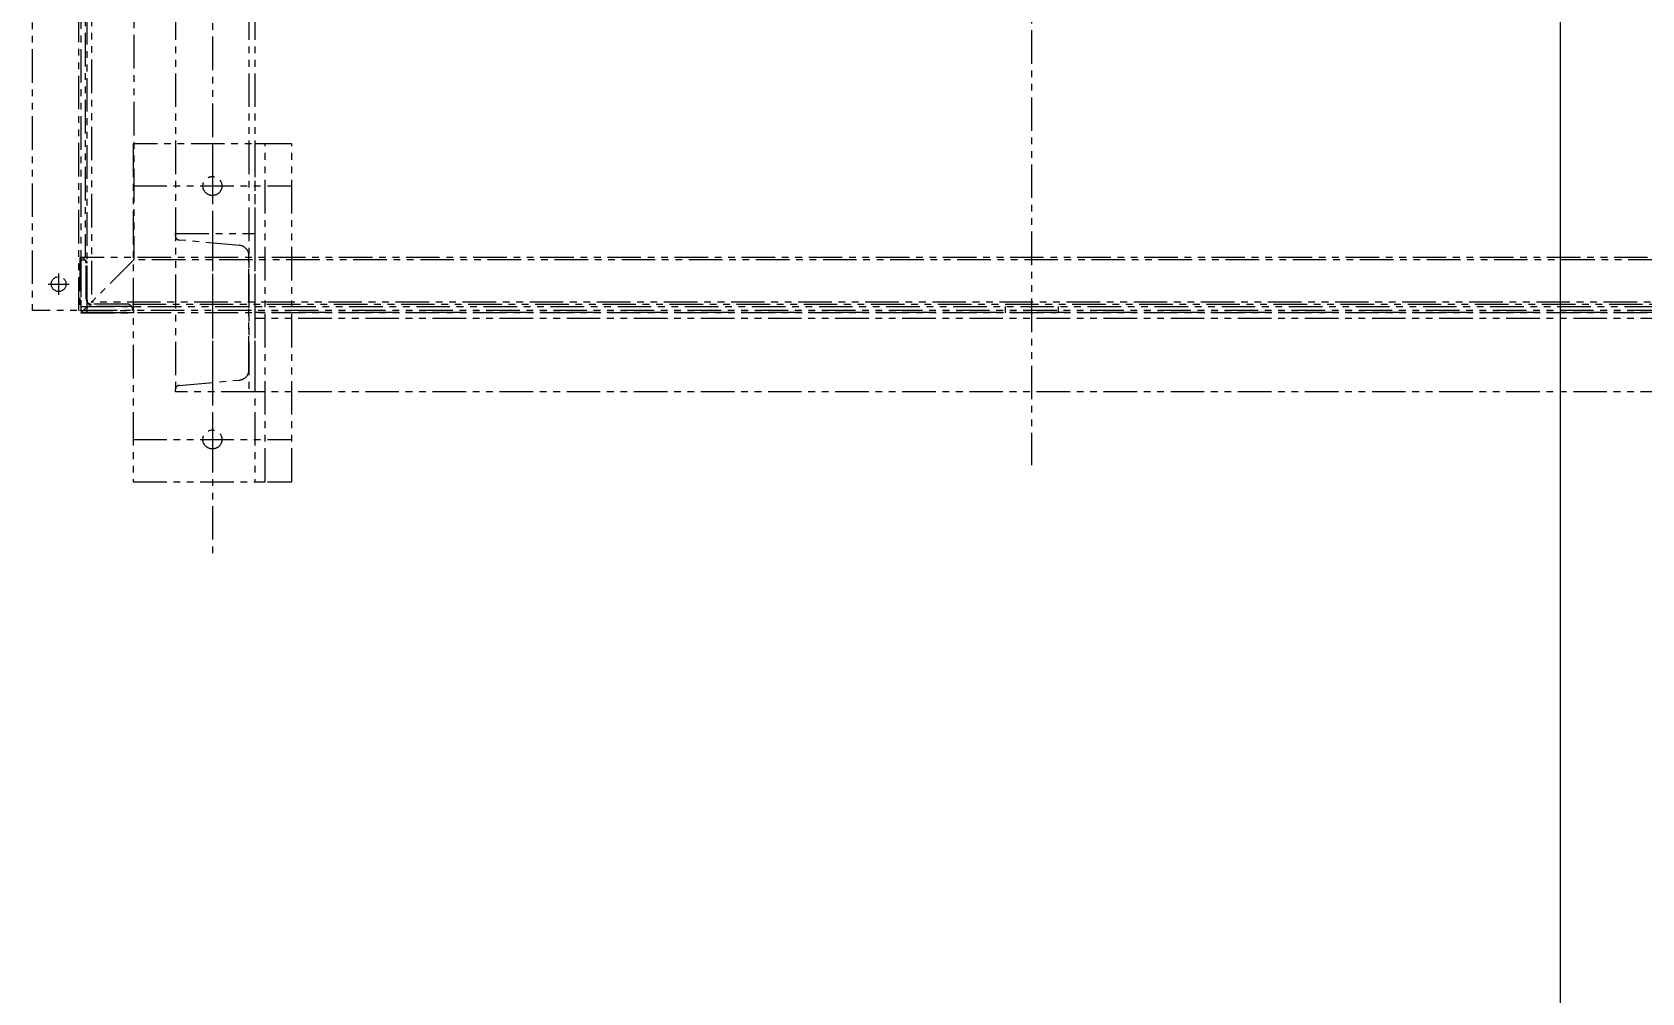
# Model space of a CAD drawing. Header units: millimetres. Extents: x -243837 to -5443, y 40 to 285140.
# Drawn here: x -191955 to -190432, y 75874 to 76783 of the extents above; entities that cross this region are included whole.
import ezdxf

# ---------------------------------------------------------------- set-up
doc = ezdxf.new("R2010")
doc.units = ezdxf.units.MM
doc.linetypes.add('PHANTOM', pattern=[63.5, 31.75, -6.35, 6.35, -6.35, 6.35, -6.35])
for name, color, linetype, lineweight in [('DIM', 1, 'Continuous', 9), ('PHANTAM', 21, 'PHANTOM', 0), ('R-OBJECT', 2, 'Continuous', 20)]:
    doc.layers.add(name, color=color, linetype=linetype, lineweight=lineweight)
doc.styles.add('KA', font='romans.shx', dxfattribs={"width": 0.7})
doc.dimstyles.new('rakesh', dxfattribs={"dimscale": 160, "dimtxt": 2.5, "dimasz": 1, "dimexe": 0.8, "dimexo": 0.8, "dimgap": 1, "dimtad": 1, "dimdec": 0, "dimzin": 0, "dimdsep": 46, "dimtxsty": 'KA', "dimblk": 'OBLIQUE', "dimcen": 1.5, "dimclrd": 1, "dimclre": 1, "dimclrt": 2, "dimadec": 0, "dimazin": 0, "dimtfac": 1, "dimtdec": 0, "dimtmove": 0, "dimatfit": 2, "dimfxl": 0, "dimtolj": 1, "dimtzin": 0, "dimlwd": -1, "dimlwe": -1, "dimarcsym": 1})

# ---------------------------------------------------------------- blocks, each defined once
blk = doc.blocks.new('DDFDFDFFSDF')
at = {"layer": 'PHANTAM'}
for p, q in [((0, 4910.7, -0.6), (0, -644.6, -0.7)), ((-775, 713.8, 166.1), (-775, -728.3, 166.1)), ((-945.5, 574.8, -0.7), (-945.5, -498.1, -0.7)), ((-901.5, -498.1, -0.7), (-901.5, 574.8, -0.7)), ((-899.5, 574.9, -0.7), (-899.5, -500.3, -0.7)), ((-893.4, -500.3, -0.7), (-893.4, 574.9, -0.7)), ((-889.5, 564.9, -0.7), (-889.5, -490.3, -0.7)), ((-895.5, 526.8, -0.7), (-895.5, -448.1, -0.7)), ((-849.4, 524.9, -0.7), (-849.4, -450.2, -0.7)), ((-810, 424.9, 166.1), (-810, -575.1, 166.1)), ((-740.4, 424.9, 166.1), (-740.4, -575.1, 166.1)), ((-735, 424.9, 166.1), (-735, -575.1, 166.1)), ((-700, -340.2, 166.1), (-850, -340.2, 166.1)), ((-850, -340.2, 166.1), (-850, -660.1, 166.1)), ((-775, -340.2, 166.1), (-775, -660.1, 166.1)), ((-735, -340.2, 166.1), (-735, -660.1, 166.1)), ((-725, -340.2, 166.1), (-735, -340.2, 166.1)), ((-725, -660.1, 166.1), (-725, -340.2, 166.1)), ((-700, -660.1, 166.1), (-700, -340.2, 166.1)), ((-850, -380.2, 114.9), (-700, -380.2, 114.9)), ((-810, -427.4, 166.1), (-810, -425.1, 166.1)), ((-810, -425.1, 166.1), (-735, -425.1, 166.1)), ((-810, -427.4, 166.1), (-810, -425.1, 166.1)), ((-810, -425.1, 166.1), (-735, -425.1, 166.1)), ((-775, -425.1, 166.1), (-775, -575.1, 166.1)), ((-735, -425.1, 166.1), (-735, -575.1, 166.1)), ((-735, -425.1, 166.1), (-735, -575.1, 166.1)), ((-749.5, -436.4, 166.1), (-806.3, -431.4, 166.1)), ((-749.5, -436.4, 166.1), (-806.3, -431.4, 166.1)), ((900.5, -448, -0.7), (-900.5, -448, -0.7)), ((-900.5, -448.1, -0.7), (-900.5, -498.1, -0.7)), ((-899.5, -448.1, -0.7), (-900.5, -448.1, -0.7)), ((-849.4, -450.2, -0.7), (-899.5, -500.3, -0.7)), ((-899.5, -450.3, -0.7), (-899.5, -500.3, -0.7)), ((-896.5, -450.3, -0.7), (-899.5, -450.3, -0.7)), ((-894.5, -487.1, -0.7), (-894.5, -453.1, -0.7)), ((-893.5, -488.3, -0.7), (-893.5, -453.3, -0.7)), ((850.5, -450.2, -0.7), (-849.4, -450.2, -0.7)), ((-740.4, -554, 166.1), (-740.4, -446.3, 166.1)), ((-740.4, -554, 166.1), (-740.4, -446.3, 166.1)), ((-920.5, -463.1, -0.7), (-920.5, -483.1, -0.7)), ((-930.5, -473.1, -0.7), (-910.5, -473.1, -0.7)), ((849.4, -498, -0.7), (-945.5, -498.1, -0.7)), ((-900.5, -498.1, -0.7), (-850.5, -498.1, -0.7)), ((-899.5, -494.2, -0.7), (900.5, -494.2, -0.7)), ((900.5, -500.1, -0.7), (-899.5, -500.3, -0.7)), ((-849.4, -500.3, -0.7), (-899.5, -500.3, -0.7)), ((-899.5, -500.3, -0.7), (-849.5, -500.3, -0.7)), ((890.5, -490.1, -0.7), (-889.5, -490.3, -0.7)), ((-855.5, -492.1, -0.7), (-889.5, -492.1, -0.7)), ((-852.5, -494.3, -0.7), (-887.5, -494.3, -0.7)), ((-850.5, -492.1, -0.7), (849.4, -492, -0.7)), ((-850.5, -498.1, -0.7), (-850.5, -497.1, -0.7)), ((-849.5, -500.3, -0.7), (-849.5, -497.3, -0.7)), ((735, -500.1, 166.1), (-735, -500.1, 166.1)), ((-24.5, -500.2, -0.7), (-24.5, -494.2, -0.7)), ((25.5, -500.2, -0.7), (25.5, -494.2, -0.7)), ((735, -505.5, 166.1), (-735, -505.5, 166.1)), ((-810, -575.1, 166.1), (-810, -572.9, 166.1)), ((-810, -575.1, 166.1), (-810, -572.9, 166.1)), ((-735, -575.1, 166.1), (-810, -575.1, 166.1)), ((-735, -575.1, 166.1), (-810, -575.1, 166.1)), ((-735, -575.1, 166.1), (-810, -575.1, 166.1)), ((-806.3, -568.9, 166.1), (-749.5, -563.9, 166.1)), ((-806.3, -568.9, 166.1), (-749.5, -563.9, 166.1)), ((735, -575.1, 166.1), (-735, -575.1, 166.1)), ((-850, -620.1, 114.9), (-700, -620.1, 114.9)), ((-850, -660.1, 166.1), (-700, -660.1, 166.1)), ((-735, -660.1, 166.1), (-725, -660.1, 166.1))]:
    blk.add_line(p, q, dxfattribs=at)
for centre, radius in [((-775, -380.2, 114.9), 9), ((-920.5, -473.1, -0.7), 7), ((-775, -620.1, 114.9), 9)]:
    blk.add_circle(centre, radius, dxfattribs=at)
for centre, radius, start, end in [((-806, -427.4, 166.1), 4, 180, 265), ((-806, -427.4, 166.1), 4, 180, 265), ((-750.4, -446.3, 166.1), 10, 360, 85), ((-750.4, -446.3, 166.1), 10, 0, 85), ((-899.5, -453.1, -0.7), 5, 0, 90), ((-896.5, -453.3, -0.7), 3, 0, 90), ((-889.5, -487.1, -0.7), 5, 180, 270), ((-887.5, -488.3, -0.7), 6, 180, 270), ((-855.5, -497.1, -0.7), 5, 0, 90), ((-852.5, -497.3, -0.7), 3, 0, 90), ((-750.4, -554, 166.1), 10, 275, 0), ((-750.4, -554, 166.1), 10, 275, 0), ((-806, -572.9, 166.1), 4, 95, 180), ((-806, -572.9, 166.1), 4, 95, 180)]:
    blk.add_arc(centre, radius, start, end, dxfattribs=at)
blk = doc.blocks.new('_Oblique')
at = {"color": 0, "linetype": 'ByBlock', "lineweight": -2}
blk.add_line((-0.5, -0.5), (0.5, 0.5), dxfattribs=at)
blk = doc.blocks.new('*D188')
at = {"layer": 'DEFPOINTS', "color": 0, "ltscale": 10, "transparency": 16777216}
for p in [(-106759.9, 78766, 169.4), (-190509.6, 78267.1, 181.7), (-106759.9, 68629.3)]:
    blk.add_point(p, dxfattribs=at)
at = {"layer": 'DIM', "color": 1, "ltscale": 10, "transparency": 16777216}
for p, q in [((-106759.9, 78638), (-106759.9, 68437.3)), ((-190509.6, 78139.1), (-190509.6, 68437.3)), ((-190509.6, 68629.3), (-106759.9, 68629.3))]:
    blk.add_line(p, q, dxfattribs=at)
at = {"layer": 'DIM', "color": 1, "ltscale": 10, "transparency": 16777216, "xscale": 160, "yscale": 160, "zscale": 160, "rotation": 180}
blk.add_blockref('_Oblique', (-190509.6, 68629.3), dxfattribs=at)
at = {"layer": 'DIM', "color": 1, "ltscale": 10, "transparency": 16777216, "xscale": 160, "yscale": 160, "zscale": 160}
blk.add_blockref('_Oblique', (-106759.9, 68629.3), dxfattribs=at)
at = {"layer": 'DIM', "color": 2, "ltscale": 10, "transparency": 16777216, "insert": (-150134.8, 69094.1), "char_height": 400, "attachment_point": 5, "style": 'KA'}
blk.add_mtext('\\A1;83750 (HORIZONTAL PULLEY CRS.)', dxfattribs=at)

msp = doc.modelspace()

# ---------------------------------------------------------------- block references
at = {"layer": 'R-OBJECT'}
msp.add_blockref('DDFDFDFFSDF', (-191009.94, 77017.45, -159.08), dxfattribs=at)

# ---------------------------------------------------------------- dimensions: what is measured, and where the dimension line sits
at = {"layer": 'DIM', "ltscale": 10}
dim = msp.add_linear_dim(base=(-106759.94, 68629.34, -169.38), p1=(-190509.57, 78267.14, 12.32), p2=(-106759.94, 78766.01, 0), text='<> (HORIZONTAL PULLEY CRS.)', dimstyle='rakesh', override={"dimexe": 1.2, "dimfxl": 1.5}, dxfattribs=at)
dim.commit()
dim.dimension.update_dxf_attribs({"geometry": '*D188', "text_midpoint": (-150134.75, 68629.34, -169.38), "dimtype": 160})

doc.saveas('drawing.dxf')
